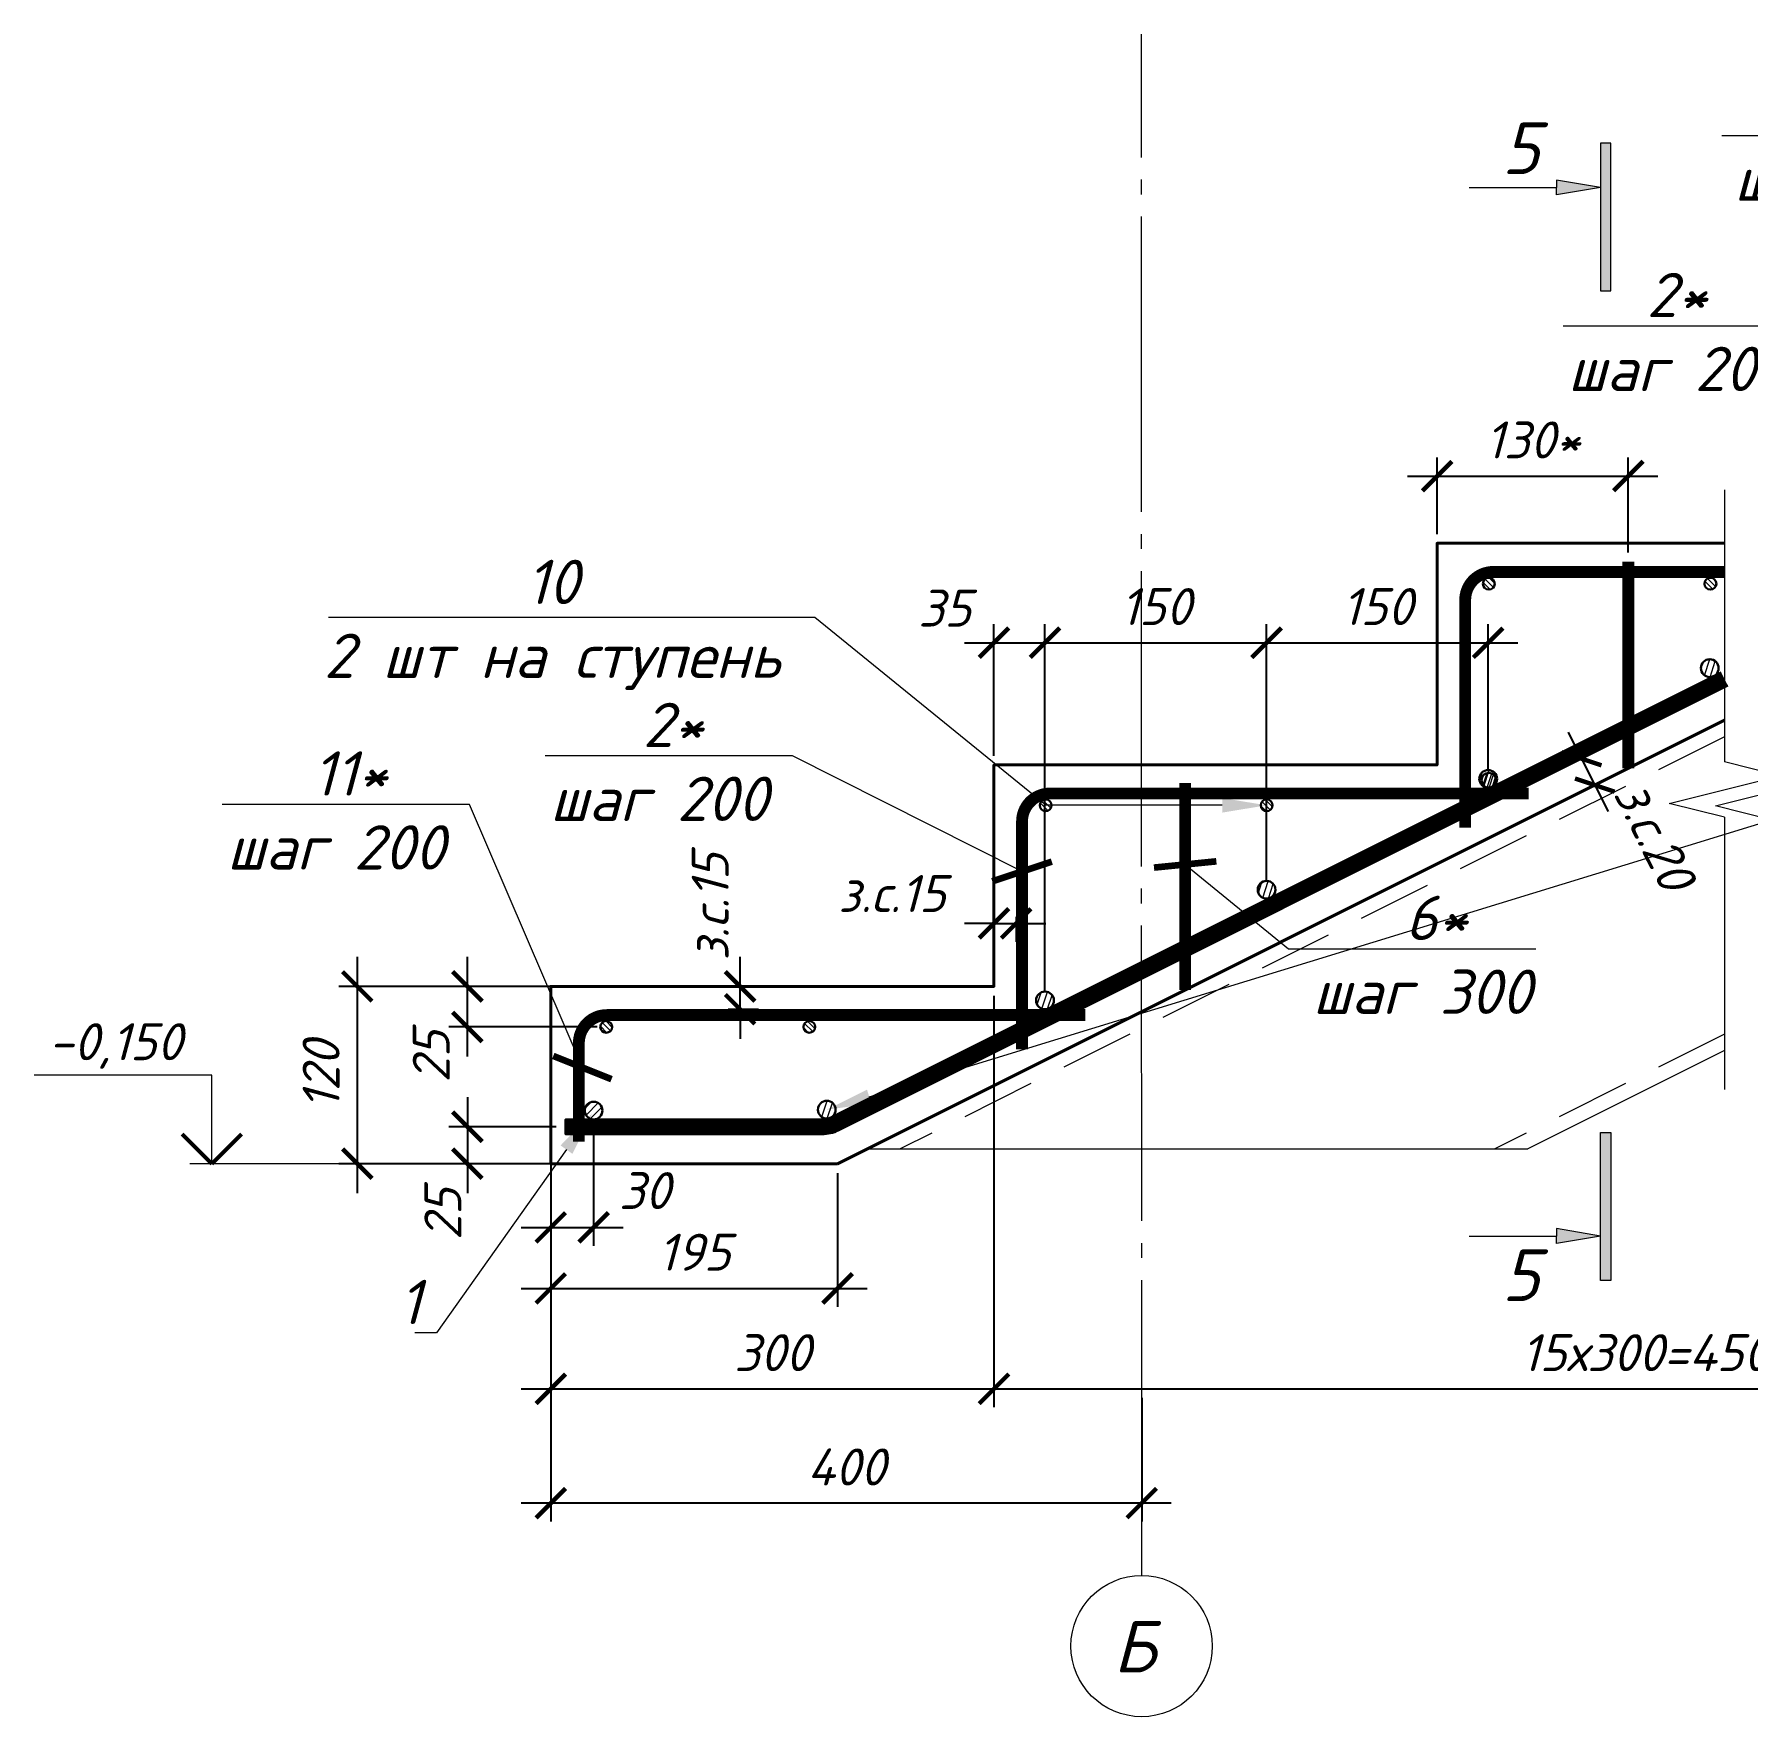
# Model space of a CAD drawing. Header units: millimetres. Extents: x -1807136 to 209800, y 0 to 410608.
# Drawn here: x 22207 to 23367, y 48382 to 49521 of the extents above; entities that cross this region are included whole.
import ezdxf
from ezdxf import colors
from ezdxf.entities.mleader import LeaderData, LeaderLine
from ezdxf.enums import TextEntityAlignment as Align
from ezdxf.math import Vec2, Vec3

# ---------------------------------------------------------------- set-up
doc = ezdxf.new("R2010")
doc.units = ezdxf.units.MM
doc.header["$PDMODE"] = 3
doc.linetypes.add('GOST2.303 5', pattern=[24, 20, -1.5, 1, -1.5])
doc.linetypes.add('HIDDEN', pattern=[0.375, 0.25, -0.125])
doc.layers.get('0').update_dxf_attribs({"lineweight": 5})
doc.layers.get('Defpoints').update_dxf_attribs({"lineweight": 0})
for name, color, linetype, lineweight in [('!!!Металл', 7, 'Continuous', 15), ('#Dimensions', 7, 'Continuous', 9), ('#Арматура', 152, 'Continuous', 30), ('#Бетон разрез', 22, 'Continuous', 40), ('#Выноски', 7, 'Continuous', 15), ('#Оси', 7, 'Continuous', 9), ('#разм', 7, 'Continuous', 9), ('A-okno', 7, 'Continuous', 0), ('k_ Выноски', 40, 'Continuous', 13)]:
    doc.layers.add(name, color=color, linetype=linetype, lineweight=lineweight)
doc.layers.add('#Арматура вид_1', color=7, linetype='Continuous', lineweight=35, true_color=0x454545)
doc.layers.add('#Арматура вид_2', color=7, linetype='Continuous', lineweight=35, true_color=0x616161)
doc.styles.add('STEP PR', font='isocpeui.ttf')
doc.dimstyles.new('SPDS', dxfattribs={"dimscale": 10, "dimtxt": 2.5, "dimasz": 2, "dimexe": 1.25, "dimexo": 0.625, "dimtad": 1, "dimdec": 0, "dimrnd": 0.001, "dimtxsty": 'STEP PR', "dimblk": 'ARCHTICK', "dimcen": 2.5, "dimdle": 2, "dimclrd": 256, "dimclre": 256, "dimclrt": 7, "dimadec": 0, "dimazin": 2, "dimtfac": 0.75, "dimtdec": 0, "dimtmove": 1, "dimatfit": 3, "dimfxl": 1, "dimtolj": 1, "dimarcsym": 1})

# ---------------------------------------------------------------- blocks, each defined once
blk = doc.blocks.new('*U47')
at = {"layer": '#Арматура', "lineweight": 0}
h = blk.add_hatch(dxfattribs=at)
h.set_pattern_fill('ANSI31', scale=0.8)
edge = h.paths.add_edge_path()
edge.add_arc((0, 4), 4, 0, 360)
blk.add_circle((0, 4), 4)
blk = doc.blocks.new('*U50')
at = {"layer": '#Арматура', "lineweight": 0}
h = blk.add_hatch(dxfattribs=at)
h.set_pattern_fill('ANSI31', scale=1.2)
edge = h.paths.add_edge_path()
edge.add_arc((0, 6), 6, 0, 360)
blk.add_circle((0, 6), 6)
blk = doc.blocks.new('*U51')
at = {"layer": '#Арматура', "lineweight": 0}
h = blk.add_hatch(dxfattribs=at)
h.set_pattern_fill('ANSI31', scale=1.2)
edge = h.paths.add_edge_path()
edge.add_arc((0, 6), 6, 0, 360)
blk.add_circle((0, 6), 6)
blk = doc.blocks.new('*U53')
at = {"color": 0, "linetype": 'ByBlock', "lineweight": -2}
for p, q in [((6.141, 0), (6.453, 1.25)), ((6.453, 1.25), (7.078, -1.25)), ((6.141, 0), (0, 0)), ((7.078, -1.25), (7.391, 0)), ((13.531, 0), (7.391, 0))]:
    blk.add_line(p, q, dxfattribs=at)
blk = doc.blocks.new('*U54')
at = {"color": 0, "linetype": 'ByBlock', "lineweight": -2}
for p, q in [((6.149, 0), (6.462, 1.25)), ((6.462, 1.25), (7.087, -1.25)), ((6.149, 0), (0, 0)), ((7.087, -1.25), (7.399, 0)), ((13.548, 0), (7.399, 0))]:
    blk.add_line(p, q, dxfattribs=at)
blk = doc.blocks.new('*U44')
at = {"linetype": 'ByBlock', "ltscale": 100}
h = blk.add_hatch(color=256, dxfattribs=at)
h.dxf.hatch_style = 1
h.paths.add_polyline_path([(-35, 0), (35, 0), (35, 1000), (-35, 1000)])
h = blk.add_hatch(color=256, dxfattribs=at)
h.dxf.hatch_style = 1
h.paths.add_polyline_path([(-335, 750), (-335, 700), (-335, 650), (-35, 700)])
for p, q in [((35, 1000), (-35, 1000)), ((-35, 1000), (-35, 0)), ((35, 0), (35, 1000)), ((-335, 750), (-335, 700)), ((-35, 700), (-335, 750)), ((-35, 700), (-335, 650)), ((-335, 650), (-335, 700)), ((-35, 0), (35, 0))]:
    blk.add_line(p, q, dxfattribs=at)
at = {"linetype": 'ByBlock', "ltscale": 100, "extrusion": (0, 1, 0), "elevation": 700}
blk.add_lwpolyline([(925, 0), (335, 0)], dxfattribs=at)
at = {"ltscale": 100, "style": 'STEP PR'}
blk.add_attdef('Nv', text='', height=350, dxfattribs=at).set_placement((-503, 790), align=Align.RIGHT)
blk = doc.blocks.new('*U45')
at = {"linetype": 'ByBlock', "ltscale": 100}
h = blk.add_hatch(color=256, dxfattribs=at)
h.dxf.hatch_style = 1
h.paths.add_polyline_path([(-35, -1000), (35, -1000), (35, 0), (-35, 0)])
h = blk.add_hatch(color=256, dxfattribs=at)
h.dxf.hatch_style = 1
h.paths.add_polyline_path([(-335, -750), (-335, -700), (-335, -650), (-35, -700)])
for p, q in [((-35, -1000), (-35, 0)), ((-35, 0), (35, 0)), ((35, 0), (35, -1000)), ((-35, -700), (-335, -650)), ((-335, -650), (-335, -700)), ((-335, -750), (-335, -700)), ((-35, -700), (-335, -750)), ((35, -1000), (-35, -1000))]:
    blk.add_line(p, q, dxfattribs=at)
at = {"linetype": 'ByBlock', "ltscale": 100, "extrusion": (0, -1, 0), "elevation": 700}
blk.add_lwpolyline([(-925, 0), (-335, 0)], dxfattribs=at)
at = {"ltscale": 100, "style": 'STEP PR'}
blk.add_attdef('Nv', text='', height=350, dxfattribs=at).set_placement((-503, -1140), align=Align.RIGHT)
blk = doc.blocks.new('*U43')
at = {"layer": '#разм', "ltscale": 100, "elevation": 0}
for points in [[(4577173, -920400), (4575971, -920400)], [(4577173, -921000), (4577173, -920400)], [(4578032, -921000), (4577023, -921000)]]:
    blk.add_lwpolyline(points, dxfattribs=at)
at = {"layer": 'A-okno', "color": 0, "lineweight": 50, "ltscale": 100, "elevation": 0}
for points in [[(4577173, -921000), (4576973, -920800)], [(4577173, -921000), (4577373, -920800)]]:
    blk.add_lwpolyline(points, dxfattribs=at)
at = {"layer": '#разм', "style": 'STEP PR'}
for tag, p in [('ОТМЕТКА', (4576248, -920299)), ('ПРИМЕЧАНИЕ', (4577032, -920711))]:
    blk.add_attdef(tag, p, '', height=250, dxfattribs=at)
blk = doc.blocks.new('_ArchTick')
at = {"color": 0, "linetype": 'ByBlock', "const_width": 0.15}
blk.add_lwpolyline([(-0.5, -0.5), (0.5, 0.5)], dxfattribs=at)
blk = doc.blocks.new('*D71')
at = {"layer": '#Dimensions', "lineweight": -2, "transparency": 16777216}
for p, q in [((22557.1, 48749.7), (22557.1, 48659.1)), ((22751.2, 48749.7), (22751.2, 48659.1)), ((22537.1, 48671.6), (22771.2, 48671.6))]:
    blk.add_line(p, q, dxfattribs=at)
at = {"layer": 'Defpoints', "color": 0, "transparency": 16777216}
for p in [(22557.1, 48756), (22751.2, 48756), (22751.2, 48671.6)]:
    blk.add_point(p, dxfattribs=at)
at = {"layer": '#Dimensions', "lineweight": -2, "transparency": 16777216, "xscale": 20, "yscale": 20, "zscale": 20, "rotation": 180}
blk.add_blockref('_ArchTick', (22557.1, 48671.6), dxfattribs=at)
at = {"layer": '#Dimensions', "lineweight": -2, "transparency": 16777216, "xscale": 20, "yscale": 20, "zscale": 20}
blk.add_blockref('_ArchTick', (22751.2, 48671.6), dxfattribs=at)
at = {"layer": '#Dimensions', "transparency": 16777216, "insert": (22654.2, 48696.1), "char_height": 25, "attachment_point": 5, "style": 'STEP PR'}
blk.add_mtext('\\A1;195', dxfattribs=at)
blk = doc.blocks.new('*D72')
at = {"layer": '#Dimensions', "lineweight": -2, "transparency": 16777216}
for p, q in [((22557.1, 48869.7), (22557.1, 48591.1)), ((22857.1, 48869.7), (22857.1, 48591.1)), ((22537.1, 48603.6), (22877.1, 48603.6))]:
    blk.add_line(p, q, dxfattribs=at)
at = {"layer": 'Defpoints', "color": 0, "transparency": 16777216}
for p in [(22557.1, 48876), (22857.1, 48876), (22857.1, 48603.6)]:
    blk.add_point(p, dxfattribs=at)
at = {"layer": '#Dimensions', "lineweight": -2, "transparency": 16777216, "xscale": 20, "yscale": 20, "zscale": 20, "rotation": 180}
blk.add_blockref('_ArchTick', (22557.1, 48603.6), dxfattribs=at)
at = {"layer": '#Dimensions', "lineweight": -2, "transparency": 16777216, "xscale": 20, "yscale": 20, "zscale": 20}
blk.add_blockref('_ArchTick', (22857.1, 48603.6), dxfattribs=at)
at = {"layer": '#Dimensions', "transparency": 16777216, "insert": (22707.1, 48628.1), "char_height": 25, "attachment_point": 5, "style": 'STEP PR'}
blk.add_mtext('\\A1;300', dxfattribs=at)
blk = doc.blocks.new('*D73')
at = {"layer": '#Dimensions', "lineweight": -2, "transparency": 16777216}
for p, q in [((22426.1, 48896), (22426.1, 48736)), ((22550.8, 48876), (22413.6, 48876)), ((22550.8, 48756), (22413.6, 48756))]:
    blk.add_line(p, q, dxfattribs=at)
at = {"layer": 'Defpoints', "color": 0, "transparency": 16777216}
for p in [(22557.1, 48876), (22426.1, 48756), (22557.1, 48756)]:
    blk.add_point(p, dxfattribs=at)
at = {"layer": '#Dimensions', "lineweight": -2, "transparency": 16777216, "xscale": 20, "yscale": 20, "zscale": 20}
for p, rotation in [((22426.1, 48876), 90), ((22426.1, 48756), 270)]:
    blk.add_blockref('_ArchTick', p, dxfattribs=dict(at, rotation=rotation))
at = {"layer": '#Dimensions', "transparency": 16777216, "insert": (22401.6, 48816), "char_height": 25, "attachment_point": 5, "rotation": 90, "style": 'STEP PR'}
blk.add_mtext('\\A1;120', dxfattribs=at)
blk = doc.blocks.new('*D74')
at = {"layer": '#Dimensions', "lineweight": -2, "transparency": 16777216}
for p, q in [((22857.1, 48869.7), (22857.1, 48591.1)), ((23755.5, 48609.9), (23755.5, 48616.1)), ((22837.1, 48603.6), (23775.5, 48603.6))]:
    blk.add_line(p, q, dxfattribs=at)
at = {"layer": 'Defpoints', "color": 0, "transparency": 16777216}
for p in [(22857.1, 48876), (23755.5, 48603.6), (23755.5, 48603.6)]:
    blk.add_point(p, dxfattribs=at)
at = {"layer": '#Dimensions', "lineweight": -2, "transparency": 16777216, "xscale": 20, "yscale": 20, "zscale": 20, "rotation": 180}
blk.add_blockref('_ArchTick', (22857.1, 48603.6), dxfattribs=at)
at = {"layer": '#Dimensions', "lineweight": -2, "transparency": 16777216, "xscale": 20, "yscale": 20, "zscale": 20}
blk.add_blockref('_ArchTick', (23755.5, 48603.6), dxfattribs=at)
at = {"layer": '#Dimensions', "transparency": 16777216, "insert": (23306.3, 48628.1), "char_height": 25, "attachment_point": 5, "style": 'STEP PR'}
blk.add_mtext('\\A1;15х300=4500', dxfattribs=at)
blk = doc.blocks.new('*D58')
at = {"layer": '#Dimensions', "lineweight": -2, "transparency": 16777216}
for p, q in [((22557.1, 48749.7), (22557.1, 48513.7)), ((22957.1, 48597.4), (22957.1, 48513.7)), ((22977.1, 48526.2), (22537.1, 48526.2))]:
    blk.add_line(p, q, dxfattribs=at)
at = {"layer": 'Defpoints', "color": 0, "transparency": 16777216}
for p in [(22557.1, 48756), (22957.1, 48603.6), (22557.1, 48526.2)]:
    blk.add_point(p, dxfattribs=at)
at = {"layer": '#Dimensions', "lineweight": -2, "transparency": 16777216, "xscale": 20, "yscale": 20, "zscale": 20, "rotation": 180}
blk.add_blockref('_ArchTick', (22557.1, 48526.2), dxfattribs=at)
at = {"layer": '#Dimensions', "lineweight": -2, "transparency": 16777216, "xscale": 20, "yscale": 20, "zscale": 20}
blk.add_blockref('_ArchTick', (22957.1, 48526.2), dxfattribs=at)
at = {"layer": '#Dimensions', "transparency": 16777216, "insert": (22757.1, 48550.7), "char_height": 25, "attachment_point": 5, "style": 'STEP PR'}
blk.add_mtext('\\A1;400', dxfattribs=at)
blk = doc.blocks.new('*D77')
at = {"layer": '#Dimensions', "lineweight": -2, "transparency": 16777216}
for p, q in [((22500.6, 48801), (22500.6, 48736)), ((22560.8, 48781), (22488.1, 48781)), ((22560.8, 48756), (22488.1, 48756))]:
    blk.add_line(p, q, dxfattribs=at)
at = {"layer": 'Defpoints', "color": 0, "transparency": 16777216}
for p in [(22567.1, 48781), (22500.6, 48756), (22567.1, 48756)]:
    blk.add_point(p, dxfattribs=at)
at = {"layer": '#Dimensions', "lineweight": -2, "transparency": 16777216, "xscale": 20, "yscale": 20, "zscale": 20}
for p, rotation in [((22500.6, 48781), 90), ((22500.6, 48756), 270)]:
    blk.add_blockref('_ArchTick', p, dxfattribs=dict(at, rotation=rotation))
at = {"layer": '#Dimensions', "transparency": 16777216, "insert": (22484, 48721.9), "char_height": 25, "attachment_point": 5, "rotation": 90, "style": 'STEP PR'}
blk.add_mtext('\\A1;25', dxfattribs=at)
blk = doc.blocks.new('*D78')
at = {"layer": '#Dimensions', "lineweight": -2, "transparency": 16777216}
for p, q in [((22500.6, 48828.6), (22500.6, 48896)), ((22588.4, 48876), (22488.1, 48876)), ((22588.4, 48848.6), (22488.1, 48848.6))]:
    blk.add_line(p, q, dxfattribs=at)
at = {"layer": 'Defpoints', "color": 0, "transparency": 16777216}
for p in [(22500.6, 48876), (22594.6, 48876), (22594.6, 48848.6)]:
    blk.add_point(p, dxfattribs=at)
at = {"layer": '#Dimensions', "lineweight": -2, "transparency": 16777216, "xscale": 20, "yscale": 20, "zscale": 20}
for p, rotation in [((22500.6, 48876), 90), ((22500.6, 48848.6), 270)]:
    blk.add_blockref('_ArchTick', p, dxfattribs=dict(at, rotation=rotation))
at = {"layer": '#Dimensions', "transparency": 16777216, "insert": (22476.1, 48828.6), "char_height": 25, "attachment_point": 5, "rotation": 90, "style": 'STEP PR'}
blk.add_mtext('\\A1;25', dxfattribs=at)
blk = doc.blocks.new('*D62')
at = {"layer": '#Dimensions', "lineweight": -2, "transparency": 16777216}
for p, q in [((22685.2, 48876), (22685.2, 48896)), ((22677.1, 48876), (22697.7, 48876)), ((22685.2, 48860.6), (22685.2, 48876)), ((22677.1, 48860.6), (22697.7, 48860.6)), ((22685.2, 48860.6), (22685.2, 48840.6))]:
    blk.add_line(p, q, dxfattribs=at)
at = {"layer": 'Defpoints', "color": 0, "transparency": 16777216}
for p in [(22670.9, 48876), (22685.2, 48876), (22670.9, 48860.6)]:
    blk.add_point(p, dxfattribs=at)
at = {"layer": '#Dimensions', "lineweight": -2, "transparency": 16777216, "xscale": 20, "yscale": 20, "zscale": 20}
for p, rotation in [((22685.2, 48876), 270), ((22685.2, 48860.6), 90)]:
    blk.add_blockref('_ArchTick', p, dxfattribs=dict(at, rotation=rotation))
at = {"layer": '#Dimensions', "transparency": 16777216, "insert": (22665, 48929.9), "char_height": 25, "attachment_point": 5, "rotation": 90, "style": 'STEP PR'}
blk.add_mtext('\\A1;з.с.15', dxfattribs=at)
blk = doc.blocks.new('*D79')
at = {"layer": '#Dimensions', "lineweight": -2, "transparency": 16777216}
for p, q in [((23157.1, 49182.2), (23157.1, 49234)), ((23286.5, 49169.9), (23286.5, 49234)), ((23137.1, 49221.5), (23306.5, 49221.5))]:
    blk.add_line(p, q, dxfattribs=at)
at = {"layer": 'Defpoints', "color": 0, "transparency": 16777216}
for p in [(23286.5, 49221.5), (23157.1, 49176), (23286.5, 49163.6)]:
    blk.add_point(p, dxfattribs=at)
at = {"layer": '#Dimensions', "lineweight": -2, "transparency": 16777216, "xscale": 20, "yscale": 20, "zscale": 20, "rotation": 180}
blk.add_blockref('_ArchTick', (23157.1, 49221.5), dxfattribs=at)
at = {"layer": '#Dimensions', "lineweight": -2, "transparency": 16777216, "xscale": 20, "yscale": 20, "zscale": 20}
blk.add_blockref('_ArchTick', (23286.5, 49221.5), dxfattribs=at)
at = {"layer": '#Dimensions', "transparency": 16777216, "insert": (23221.8, 49246), "char_height": 25, "attachment_point": 5, "style": 'STEP PR'}
blk.add_mtext('\\A1;130*', dxfattribs=at)
blk = doc.blocks.new('*D65')
at = {"layer": '#Dimensions', "lineweight": -2, "transparency": 16777216}
for p, q in [((22586.1, 48785.7), (22586.1, 48700.4)), ((22557.1, 48749.7), (22557.1, 48700.4)), ((22537.1, 48712.9), (22606.1, 48712.9))]:
    blk.add_line(p, q, dxfattribs=at)
at = {"layer": 'Defpoints', "color": 0, "transparency": 16777216}
for p in [(22586.1, 48792), (22557.1, 48756), (22586.1, 48712.9)]:
    blk.add_point(p, dxfattribs=at)
at = {"layer": '#Dimensions', "lineweight": -2, "transparency": 16777216, "xscale": 20, "yscale": 20, "zscale": 20, "rotation": 180}
blk.add_blockref('_ArchTick', (22557.1, 48712.9), dxfattribs=at)
at = {"layer": '#Dimensions', "lineweight": -2, "transparency": 16777216, "xscale": 20, "yscale": 20, "zscale": 20}
blk.add_blockref('_ArchTick', (22586.1, 48712.9), dxfattribs=at)
at = {"layer": '#Dimensions', "transparency": 16777216, "insert": (22620.5, 48737.8), "char_height": 25, "attachment_point": 5, "style": 'STEP PR'}
blk.add_mtext('\\A1;30', dxfattribs=at)
blk = doc.blocks.new('*D66')
at = {"layer": '#Dimensions', "lineweight": -2, "transparency": 16777216}
for p, q in [((23254.9, 49030.2), (23245.9, 49048.1)), ((23259.3, 49032.4), (23243.7, 49024.6)), ((23254.9, 49030.2), (23263.8, 49012.3)), ((23268.2, 49014.5), (23252.6, 49006.7)), ((23263.8, 49012.3), (23272.8, 48994.4))]:
    blk.add_line(p, q, dxfattribs=at)
at = {"layer": 'Defpoints', "color": 0, "transparency": 16777216}
for p in [(23264.9, 49035.2), (23273.8, 49017.3), (23263.8, 49012.3)]:
    blk.add_point(p, dxfattribs=at)
at = {"layer": '#Dimensions', "lineweight": -2, "transparency": 16777216, "xscale": 20, "yscale": 20, "zscale": 20}
for p, rotation in [((23254.9, 49030.2), 296.565051177078), ((23263.8, 49012.3), 116.565051177078)]:
    blk.add_blockref('_ArchTick', p, dxfattribs=dict(at, rotation=rotation))
at = {"layer": '#Dimensions', "transparency": 16777216, "insert": (23304.3, 48978), "char_height": 25, "attachment_point": 5, "rotation": 296.5651, "style": 'STEP PR'}
blk.add_mtext('\\A1;з.с.20', dxfattribs=at)
blk = doc.blocks.new('*U56')
at = {"layer": '#Арматура', "lineweight": 0}
h = blk.add_hatch(dxfattribs=at)
h.set_pattern_fill('ANSI31')
edge = h.paths.add_edge_path()
edge.add_arc((0, 5), 5, 0, 360)
blk.add_circle((0, 5), 5)
blk = doc.blocks.new('*D81')
at = {"layer": '#Dimensions', "lineweight": -2, "transparency": 16777216}
for p, q in [((22857.1, 49032.2), (22857.1, 49121.2)), ((22891.6, 48872.8), (22891.6, 49121.2)), ((22837.1, 49108.7), (22911.6, 49108.7))]:
    blk.add_line(p, q, dxfattribs=at)
at = {"layer": 'Defpoints', "color": 0, "transparency": 16777216}
for p in [(22891.6, 49108.7), (22857.1, 49026), (22891.6, 48866.5)]:
    blk.add_point(p, dxfattribs=at)
at = {"layer": '#Dimensions', "lineweight": -2, "transparency": 16777216, "xscale": 20, "yscale": 20, "zscale": 20, "rotation": 180}
blk.add_blockref('_ArchTick', (22857.1, 49108.7), dxfattribs=at)
at = {"layer": '#Dimensions', "lineweight": -2, "transparency": 16777216, "xscale": 20, "yscale": 20, "zscale": 20}
blk.add_blockref('_ArchTick', (22891.6, 49108.7), dxfattribs=at)
at = {"layer": '#Dimensions', "transparency": 16777216, "insert": (22823.7, 49132.1), "char_height": 25, "attachment_point": 5, "style": 'STEP PR'}
blk.add_mtext('\\A1;35', dxfattribs=at)
blk = doc.blocks.new('*D67')
at = {"layer": '#Dimensions', "lineweight": -2, "transparency": 16777216}
for p, q in [((22891.6, 48872.8), (22891.6, 49121.2)), ((23041.6, 48947.7), (23041.6, 49121.2)), ((22871.6, 49108.7), (23061.6, 49108.7))]:
    blk.add_line(p, q, dxfattribs=at)
at = {"layer": 'Defpoints', "color": 0, "transparency": 16777216}
for p in [(23041.6, 49108.7), (23041.6, 48941.5), (22891.6, 48866.5)]:
    blk.add_point(p, dxfattribs=at)
at = {"layer": '#Dimensions', "lineweight": -2, "transparency": 16777216, "xscale": 20, "yscale": 20, "zscale": 20, "rotation": 180}
blk.add_blockref('_ArchTick', (22891.6, 49108.7), dxfattribs=at)
at = {"layer": '#Dimensions', "lineweight": -2, "transparency": 16777216, "xscale": 20, "yscale": 20, "zscale": 20}
blk.add_blockref('_ArchTick', (23041.6, 49108.7), dxfattribs=at)
at = {"layer": '#Dimensions', "transparency": 16777216, "insert": (22966.6, 49133.2), "char_height": 25, "attachment_point": 5, "style": 'STEP PR'}
blk.add_mtext('\\A1;150', dxfattribs=at)
blk = doc.blocks.new('*D82')
at = {"layer": '#Dimensions', "lineweight": -2, "transparency": 16777216}
for p, q in [((23041.6, 48947.7), (23041.6, 49121.2)), ((23191.6, 49022.8), (23191.6, 49121.2)), ((23021.6, 49108.7), (23211.6, 49108.7))]:
    blk.add_line(p, q, dxfattribs=at)
at = {"layer": 'Defpoints', "color": 0, "transparency": 16777216}
for p in [(23191.6, 49108.7), (23191.6, 49016.5), (23041.6, 48941.5)]:
    blk.add_point(p, dxfattribs=at)
at = {"layer": '#Dimensions', "lineweight": -2, "transparency": 16777216, "xscale": 20, "yscale": 20, "zscale": 20, "rotation": 180}
blk.add_blockref('_ArchTick', (23041.6, 49108.7), dxfattribs=at)
at = {"layer": '#Dimensions', "lineweight": -2, "transparency": 16777216, "xscale": 20, "yscale": 20, "zscale": 20}
blk.add_blockref('_ArchTick', (23191.6, 49108.7), dxfattribs=at)
at = {"layer": '#Dimensions', "transparency": 16777216, "insert": (23116.6, 49133.2), "char_height": 25, "attachment_point": 5, "style": 'STEP PR'}
blk.add_mtext('\\A1;150', dxfattribs=at)
blk = doc.blocks.new('*D68')
at = {"layer": '#Dimensions', "lineweight": -2, "transparency": 16777216}
for p, q in [((22857.1, 48918.7), (22837.1, 48918.7)), ((22857.1, 48923.1), (22857.1, 48906.2)), ((22857.1, 48918.7), (22872.1, 48918.7)), ((22872.1, 48923.1), (22872.1, 48906.2)), ((22872.1, 48918.7), (22892.1, 48918.7))]:
    blk.add_line(p, q, dxfattribs=at)
at = {"layer": 'Defpoints', "color": 0, "transparency": 16777216}
for p in [(22857.1, 48929.4), (22872.1, 48929.4), (22872.1, 48918.7)]:
    blk.add_point(p, dxfattribs=at)
at = {"layer": '#Dimensions', "lineweight": -2, "transparency": 16777216, "xscale": 20, "yscale": 20, "zscale": 20}
blk.add_blockref('_ArchTick', (22857.1, 48918.7), dxfattribs=at)
at = {"layer": '#Dimensions', "lineweight": -2, "transparency": 16777216, "xscale": 20, "yscale": 20, "zscale": 20, "rotation": 180}
blk.add_blockref('_ArchTick', (22872.1, 48918.7), dxfattribs=at)
at = {"layer": '#Dimensions', "transparency": 16777216, "insert": (22788.1, 48938.9), "char_height": 25, "attachment_point": 5, "style": 'STEP PR'}
blk.add_mtext('\\A1;з.с.15', dxfattribs=at)

msp = doc.modelspace()

# ---------------------------------------------------------------- linework, layer by layer
at = {"layer": '!!!Металл', "linetype": 'HIDDEN', "ltscale": 200}
for points in [[(23351.59305, 49044.98839), (22793.60497, 48765.99435)], [(23351.59305, 48843.74227), (23196.09721, 48765.99435)]]:
    msp.add_lwpolyline(points, dxfattribs=at)
at = {"layer": '!!!Металл'}
for points in [[(23351.59305, 48832.56193), (23218.45789, 48765.99435)], [(22771.24429, 48765.99435), (23218.45789, 48765.99435)]]:
    msp.add_lwpolyline(points, dxfattribs=at)
at = {"layer": '#Арматура', "const_width": 8}
for points in [[(23286.52736, 49163.63589), (23286.52736, 49023.63589)], [(22986.52736, 49013.63589), (22986.52736, 48873.63589)]]:
    msp.add_lwpolyline(points, dxfattribs=at)
at = {"layer": '#Арматура'}
msp.add_lwpolyline([(23353.82912, 49079.64744), (22751.59043, 48778.5281, -0.1164338215), (22740.8573, 48775.99435), (22567.08021, 48775.99435), (22567.08021, 48785.99435), (22740.8573, 48785.99435, 0.1164338215), (22747.11829, 48787.47237), (23349.35698, 49088.59171)], format="xyb", dxfattribs=at)
at = {"layer": '#Арматура вид_1', "const_width": 8}
for points in [[(23176.08021, 48983.41231), (23176.08021, 49137.63589, -0.4142135624), (23195.08021, 49156.63589), (23351.59305, 49156.63589)], [(22876.08021, 48833.41231), (22876.08021, 48987.63589, -0.4142135624), (22895.08021, 49006.63589), (23218.98634, 49006.63589)], [(22576.08021, 48770.99435), (22576.08021, 48837.63589, -0.4142135624), (22595.08021, 48856.63589), (22918.98634, 48856.63589)]]:
    msp.add_lwpolyline(points, format="xyb", dxfattribs=at)
at = {"layer": '#Арматура вид_2', "const_width": 10}
msp.add_lwpolyline([(22567.08021, 48780.99435), (22740.8573, 48780.99435, 0.1164338215), (22749.35436, 48783.00023), (23351.59305, 49084.11958)], format="xyb", dxfattribs=at)
at = {"layer": '#Бетон разрез'}
for points in [[(23351.59305, 49175.99435), (23157.08021, 49175.99435), (23157.08021, 49025.99435), (22857.08021, 49025.99435), (22857.08021, 48875.99435), (22557.08021, 48875.99435), (22557.08021, 48755.99435)], [(22751.24429, 48755.99435), (23351.59305, 49056.16873)], [(22557.08021, 48755.99435), (22751.24429, 48755.99435)]]:
    msp.add_lwpolyline(points, dxfattribs=at)
at = {"layer": '#Оси', "linetype": 'GOST2.303 5', "ltscale": 10}
msp.add_lwpolyline([(22957.08427, 48477.22244), (22957.0173, 49520.63419)], dxfattribs=at)
at = {"layer": 'k_ Выноски', "color": 7, "lineweight": 0, "ltscale": 10}
msp.add_circle((22957.0173, 48429.40999), 47.8125, dxfattribs=at)

# ---------------------------------------------------------------- block references
at = {"layer": '#Dimensions', "ltscale": 20}
ref = msp.add_blockref('*U43', (-435389.66535, 140856.00746, 0), dxfattribs=dict(at, xscale=0.1, yscale=0.1, zscale=0.1))
ref.add_attrib('ОТМЕТКА', '-0,150', (22216.96477, 48826.08468, 0), dxfattribs={"layer": '#разм', "height": 25, "style": 'STEP PR'})
at = {"layer": '#Арматура', "xscale": -1}
for p in [(23192.08021, 49144.63589), (23342.08021, 49144.63589), (22892.08021, 48994.63589), (23041.633, 48994.63589), (22594.61601, 48844.63589), (22732.08021, 48844.63589)]:
    msp.add_blockref('*U47', p, dxfattribs=at)
at = {"layer": '#Арматура'}
for name, p, rotation in [('*U50', (23344.31628, 49086.11756), 26.5650511770779), ('*U50', (23194.31628, 49011.16375), 26.5650511770779), ('*U56', (23194.31628, 49011.16375), 26.5650511770779), ('*U50', (23044.31628, 48936.11756), 26.5650511770779), ('*U50', (22894.31628, 48861.16375), 26.5650511770779), ('*U51', (22586.08021, 48797.99435), 180), ('*U50', (22746.60624, 48787.21635), 26.5650511770779)]:
    msp.add_blockref(name, p, dxfattribs=dict(at, rotation=rotation))
ref = msp.add_blockref('*U44', (23271.26785, 49346.94892), dxfattribs=dict(xscale=0.1, yscale=0.1, zscale=0.1))
ref.add_attrib('Nv', '5', dxfattribs={"ltscale": 100, "height": 35, "style": 'STEP PR'}).set_placement((23226.37469, 49425.95026), align=Align.RIGHT)
at = {"xscale": -30, "yscale": -30, "zscale": -30, "rotation": 270}
for name, p in [('*U53', (23351.59305, 48806.31193)), ('*U54', (23383.06319, 48804.41428))]:
    msp.add_blockref(name, p, dxfattribs=at)
ref = msp.add_blockref('*U45', (23271.26785, 48777.02169), dxfattribs=dict(xscale=0.1, yscale=0.1, zscale=0.1))
ref.add_attrib('Nv', '5', dxfattribs={"ltscale": 100, "height": 35, "style": 'STEP PR'}).set_placement((23226.37469, 48663.02035), align=Align.RIGHT)

# ---------------------------------------------------------------- texts
at = {"layer": 'k_ Выноски', "color": 7, "lineweight": 0, "ltscale": 10, "insert": (22937.87959, 48446.56195), "char_height": 35, "width": 64.2235524, "attachment_point": 1, "style": 'STEP PR'}
msp.add_mtext('Б', dxfattribs=at)

# ---------------------------------------------------------------- dimensions: what is measured, and where the dimension line sits
at = {"layer": '#Dimensions'}
for base, p1, p2, text, picture, middle in [((23286.52736, 49221.46262), (23157.08021, 49175.99435), (23286.52736, 49163.63589), '<>*', '*D79', (23221.80379, 49245.96262)), ((23755.51136, 48603.60597), (22857.08021, 48875.99435), (23755.51136, 48603.60597), '15х300=4500', '*D74', (23306.29579, 48628.10597))]:
    dim = msp.add_linear_dim(base=base, p1=p1, p2=p2, text=text, dimstyle='SPDS', override={"dimscale": 10, "dimgap": 1.2, "dimrnd": 5, "dimtxsty": 'STEP PR', "dimblk1": 'ArchTick', "dimblk2": 'ArchTick', "dimsah": 1, "dimclrt": 256}, dxfattribs=at)
    dim.commit()
    dim.dimension.update_dxf_attribs({"geometry": picture, "text_midpoint": middle})
for base, p1, p2, picture, middle in [((22891.633, 49108.72389), (22857.08021, 49025.99435), (22891.633, 48866.53031), '*D81', (22823.7016, 49107.63245)), ((22586.08021, 48712.91727), (22557.08021, 48755.99435), (22586.08021, 48791.99435), '*D65', (22620.54091, 48713.29485))]:
    dim = msp.add_linear_dim(base=base, p1=p1, p2=p2, dimstyle='SPDS', override={"dimscale": 10, "dimgap": 1.2, "dimrnd": 5, "dimtxsty": 'STEP PR', "dimblk1": 'ArchTick', "dimblk2": 'ArchTick', "dimsah": 1, "dimclrt": 256}, dxfattribs=at)
    dim.commit()
    dim.dimension.update_dxf_attribs({"geometry": picture, "text_midpoint": middle, "dimtype": 160})
for base, p1, p2, picture, middle in [((23041.633, 49108.72389), (22891.633, 48866.53031), (23041.633, 48941.48412), '*D67', (22966.633, 49133.22389)), ((23191.633, 49108.72389), (23041.633, 48941.48412), (23191.633, 49016.53031), '*D82', (23116.633, 49133.22389)), ((22857.08021, 48603.60597), (22557.08021, 48875.99435), (22857.08021, 48875.99435), '*D72', (22707.08021, 48628.10597)), ((22751.24429, 48671.63525), (22557.08021, 48755.99435), (22751.24429, 48755.99435), '*D71', (22654.16225, 48696.13525)), ((22557.08021, 48526.16864), (22957.07718, 48603.60597), (22557.08021, 48755.99435), '*D58', (22757.07869, 48550.66864))]:
    dim = msp.add_linear_dim(base=base, p1=p1, p2=p2, dimstyle='SPDS', override={"dimscale": 10, "dimgap": 1.2, "dimrnd": 5, "dimtxsty": 'STEP PR', "dimblk1": 'ArchTick', "dimblk2": 'ArchTick', "dimsah": 1, "dimclrt": 256}, dxfattribs=at)
    dim.commit()
    dim.dimension.update_dxf_attribs({"geometry": picture, "text_midpoint": middle})
for base, p1, p2, angle, picture, middle, dimtype in [((23263.80866, 49012.27653), (23264.8738, 49035.16979), (23273.81808, 49017.28124), 296.56505118, '*D66', (23282.39939, 48967.01785), 161), ((22685.15148, 48875.99435), (22670.85345, 48860.63589), (22670.85345, 48875.99435), 90, '*D62', (22689.53729, 48929.85741), 160)]:
    dim = msp.add_linear_dim(base=base, p1=p1, p2=p2, angle=angle, text='з.с.<>', dimstyle='SPDS', override={"dimscale": 10, "dimgap": 1.2, "dimrnd": 5, "dimtxsty": 'STEP PR', "dimblk1": 'ArchTick', "dimblk2": 'ArchTick', "dimsah": 1, "dimclrt": 256}, dxfattribs=at)
    dim.commit()
    dim.dimension.update_dxf_attribs({"geometry": picture, "text_midpoint": middle, "dimtype": dimtype})
dim = msp.add_linear_dim(base=(22872.08021, 48918.66925), p1=(22857.08021, 48929.35165), p2=(22872.08021, 48929.35165), text='з.с.<>', dimstyle='SPDS', override={"dimscale": 10, "dimgap": 1.2, "dimrnd": 5, "dimtxsty": 'STEP PR', "dimblk1": 'ArchTick', "dimblk2": 'ArchTick', "dimsah": 1, "dimclrt": 256}, dxfattribs=at)
dim.commit()
dim.dimension.update_dxf_attribs({"geometry": '*D68', "text_midpoint": (22788.05661, 48914.39178), "dimtype": 160})
dim = msp.add_linear_dim(base=(22426.07542, 48755.99435), p1=(22557.08021, 48875.99435), p2=(22557.08021, 48755.99435), angle=90, dimstyle='SPDS', override={"dimscale": 10, "dimgap": 1.2, "dimrnd": 5, "dimtxsty": 'STEP PR', "dimblk1": 'ArchTick', "dimblk2": 'ArchTick', "dimsah": 1, "dimclrt": 256}, dxfattribs=at)
dim.commit()
dim.dimension.update_dxf_attribs({"geometry": '*D73', "text_midpoint": (22401.57542, 48815.99435)})
for base, p1, p2, picture, middle in [((22500.6448, 48875.99435), (22594.61601, 48848.63589), (22594.61601, 48875.99435), '*D78', (22500.6448, 48828.63589)), ((22500.6448, 48755.99435), (22567.08021, 48780.99435), (22567.08021, 48755.99435), '*D77', (22508.53925, 48721.93724))]:
    dim = msp.add_linear_dim(base=base, p1=p1, p2=p2, angle=90, dimstyle='SPDS', override={"dimscale": 10, "dimgap": 1.2, "dimrnd": 5, "dimtxsty": 'STEP PR', "dimblk1": 'ArchTick', "dimblk2": 'ArchTick', "dimsah": 1, "dimclrt": 256}, dxfattribs=at)
    dim.commit()
    dim.dimension.update_dxf_attribs({"geometry": picture, "text_midpoint": middle, "dimtype": 160})

# ---------------------------------------------------------------- leaders
at = {"layer": '#Выноски'}
ml = msp.add_multileader_mtext('Standard', dxfattribs=at)
ml.set_content('\\A1;10\\Pшаг 150', color=256, style='STEP PR')
ml.set_leader_properties(color=256, linetype='ByLayer', lineweight=-1)
ml.build(insert=Vec2(0, 0))
ml.multileader.update_dxf_attribs({"text_left_attachment_type": 6, "text_right_attachment_type": 6, "dogleg_length": 0, "arrow_head_size": 30, "scale": 0.1})
ctx = ml.context
ctx.base_point, ctx.scale, ctx.char_height, ctx.arrow_head_size, ctx.landing_gap_size, ctx.plane_origin = Vec3(23342.50305, 49451.89785), 0.1, 30, 30, 12.5, Vec3(24897.91022, 47878.43303)
ctx.left_attachment, ctx.right_attachment, ctx.text_align_type = 6, 6, 1
notes = []
notes.append((ctx, [(1, (1, 1, 0), (23517.2076, 49451.89785), (-1, 0), 0, [(1, [(23642.08021, 49298.63589), (23494.61601, 49298.63589)], 0, [])])]))
ctx.mtext.insert, ctx.mtext.rotation, ctx.mtext.alignment, ctx.mtext.flow_direction = Vec3(23429.85532, 49487.89785), 6.2831853072, 2, 5
ml = msp.add_multileader_mtext('Standard', dxfattribs=at)
ml.set_content('\\A1;2*\\Pшаг 200', color=256, style='STEP PR')
ml.set_leader_properties(color=256, linetype='ByLayer', lineweight=-1)
ml.set_arrow_properties(name='ARCHTICK')
ml.build(insert=Vec2(0, 0))
ml.multileader.update_dxf_attribs({"text_left_attachment_type": 6, "text_right_attachment_type": 6, "dogleg_length": 0, "arrow_head_size": 30, "scale": 0.1})
ctx = ml.context
ctx.base_point, ctx.scale, ctx.char_height, ctx.arrow_head_size, ctx.landing_gap_size, ctx.plane_origin = Vec3(23228.83699, 49323.11138), 0.1, 30, 30, 12.5, Vec3(23967.08354, 48485.62405)
ctx.left_attachment, ctx.right_attachment, ctx.text_align_type = 6, 6, 1
notes.append((ctx, [(1, (1, 1, 0), (23409.7688, 49323.11138), (-1, 0), 0, [(1, [(23478.318, 49231.27819)], 0, [])])]))
ctx.mtext.insert, ctx.mtext.rotation, ctx.mtext.alignment, ctx.mtext.flow_direction = Vec3(23319.30289, 49359.11138), 6.2831853072, 2, 5
ml = msp.add_multileader_mtext('Standard', dxfattribs=at)
ml.set_content('\\A1;               1^I^I^I\\Pшаг 168, по 2 шт на ступень                ', color=256, style='STEP PR')
ml.set_leader_properties(color=256, linetype='ByLayer', lineweight=-1)
ml.build(insert=Vec2(0, 0))
ml.multileader.update_dxf_attribs({"text_left_attachment_type": 6, "text_right_attachment_type": 6, "dogleg_length": 0, "arrow_head_size": 30, "scale": 0.1})
ctx = ml.context
ctx.base_point, ctx.scale, ctx.char_height, ctx.arrow_head_size, ctx.landing_gap_size, ctx.plane_origin, ctx.plane_x_axis, ctx.plane_y_axis = Vec3(23204.48917, 48825.97627), 0.1, 30, 30, 12.5, Vec3(25668.40349, 48106.26295), Vec3(0.894427191, 0.4472135955), Vec3(-0.4472135955, 0.894427191)
ctx.left_attachment, ctx.right_attachment, ctx.text_align_type = 6, 6, 1
notes.append((ctx, [(1, (1, 1, 0), (23763.50616, 49105.48477), (-1, 0), 0, [(1, [(22743.92296, 48792.58291)], 0, []), (2, [(23791.633, 49316.53031)], 0, [])])]))
ctx.mtext.insert, ctx.mtext.text_direction, ctx.mtext.rotation, ctx.mtext.width, ctx.mtext.alignment, ctx.mtext.flow_direction = Vec3(23466.55633, 49000.61318), Vec3(0.894427191, 0.4472135955), 0.463647609, 1184.4153198, 2, 5
ml = msp.add_multileader_mtext('Standard', dxfattribs=at)
ml.set_content('\\A1;10\\P2 шт на ступень', color=256, style='STEP PR')
ml.set_leader_properties(color=256, linetype='ByLayer', lineweight=-1)
ml.build(insert=Vec2(0, 0))
ml.multileader.update_dxf_attribs({"text_left_attachment_type": 6, "text_right_attachment_type": 6, "dogleg_length": 0, "arrow_head_size": 30, "scale": 0.1})
ctx = ml.context
ctx.base_point, ctx.scale, ctx.char_height, ctx.arrow_head_size, ctx.landing_gap_size, ctx.plane_origin = Vec3(22380.36161, 49125.88844), 0.1, 30, 30, 12.5, Vec3(24077.9958, 47753.91826)
ctx.left_attachment, ctx.right_attachment, ctx.text_align_type = 6, 6, 1
notes.append((ctx, [(1, (1, 1, 0), (22735.92979, 49125.88844), (-1, 0), 0, [(1, [(23041.633, 48998.63589), (22892.08021, 48998.63589)], 0, [])])]))
ctx.mtext.insert, ctx.mtext.rotation, ctx.mtext.alignment, ctx.mtext.flow_direction = Vec3(22558.1457, 49164.88844), 6.2831853072, 2, 5
ml = msp.add_multileader_mtext('Standard', dxfattribs=at)
ml.set_content('\\A1; 2*\\Pшаг 200', color=256, style='STEP PR')
ml.set_leader_properties(color=256, linetype='ByLayer', lineweight=-1)
ml.set_arrow_properties(name='ARCHTICK')
ml.build(insert=Vec2(0, 0))
ml.multileader.update_dxf_attribs({"text_left_attachment_type": 6, "text_right_attachment_type": 6, "dogleg_length": 0, "arrow_head_size": 30, "scale": 0.1})
ctx = ml.context
ctx.base_point, ctx.scale, ctx.char_height, ctx.arrow_head_size, ctx.landing_gap_size, ctx.plane_origin = Vec3(22539.81698, 49032.06263), 0.1, 30, 30, 12.5, Vec3(23366.68682, 48189.19169)
ctx.left_attachment, ctx.right_attachment, ctx.text_align_type = 6, 6, 1
notes.append((ctx, [(1, (1, 1, 0), (22720.7488, 49032.06263), (-1, 0), 0, [(1, [(22876.08021, 48953.84392)], 0, [])])]))
ctx.mtext.insert, ctx.mtext.rotation, ctx.mtext.alignment, ctx.mtext.flow_direction = Vec3(22630.28289, 49068.06263), 6.2831853072, 2, 5
ml = msp.add_multileader_mtext('Standard', dxfattribs=at)
ml.set_content('\\A1;{\\C1; }11*\\Pшаг 200', color=256, style='STEP PR')
ml.set_leader_properties(color=256, linetype='ByLayer', lineweight=-1)
ml.set_arrow_properties(name='ARCHTICK')
ml.build(insert=Vec2(0, 0))
ml.multileader.update_dxf_attribs({"text_left_attachment_type": 6, "text_right_attachment_type": 6, "dogleg_length": 0, "arrow_head_size": 30, "scale": 0.1})
ctx = ml.context
ctx.base_point, ctx.scale, ctx.char_height, ctx.arrow_head_size, ctx.landing_gap_size, ctx.plane_origin = Vec3(22321.0984, 48999.17211), 0.1, 30, 30, 12.5, Vec3(23067.25201, 48075.4273)
ctx.left_attachment, ctx.right_attachment, ctx.text_align_type = 6, 6, 1
notes.append((ctx, [(1, (1, 1, 0), (22502.03022, 48999.17211), (-1, 0), 0, [(1, [(22578.48646, 48821.08144)], 0, [])])]))
ctx.mtext.insert, ctx.mtext.rotation, ctx.mtext.alignment, ctx.mtext.flow_direction = Vec3(22411.56431, 49035.17211), 6.2831853072, 2, 5
ml = msp.add_multileader_mtext('Standard', dxfattribs=at)
ml.set_content('\\A1; 6*\\Pшаг 300', color=256, style='STEP PR')
ml.set_leader_properties(color=256, linetype='ByLayer', lineweight=-1)
ml.set_arrow_properties(name='ARCHTICK')
ml.build(insert=Vec2(0, 0))
ml.multileader.update_dxf_attribs({"text_left_attachment_type": 6, "text_right_attachment_type": 6, "dogleg_length": 0, "arrow_head_size": 30, "scale": 0.1})
ctx = ml.context
ctx.base_point, ctx.scale, ctx.char_height, ctx.arrow_head_size, ctx.landing_gap_size, ctx.plane_origin = Vec3(23056.43168, 48901.42882), 0.1, 30, 30, 12.5, Vec3(23513.611, 48237.25876)
ctx.left_attachment, ctx.right_attachment, ctx.text_align_type = 6, 6, 1
notes.append((ctx, [(0, (1, 1, 0), (23056.43168, 48901.42882), (1, 0), 0, [(1, [(22986.52736, 48958.58033)], 0, [])])]))
ctx.mtext.insert, ctx.mtext.rotation, ctx.mtext.alignment, ctx.mtext.flow_direction = Vec3(23146.89759, 48937.42882), 6.2831853072, 2, 5
ml = msp.add_multileader_mtext('Standard', dxfattribs=at)
ml.set_content('\\A1;1', color=256, style='STEP PR')
ml.set_leader_properties(color=256, linetype='ByLayer', lineweight=-1)
ml.build(insert=Vec2(0, 0))
ml.multileader.update_dxf_attribs({"text_left_attachment_type": 6, "text_right_attachment_type": 6, "dogleg_length": 0, "arrow_head_size": 30, "scale": 0.1})
ctx = ml.context
ctx.base_point, ctx.scale, ctx.char_height, ctx.arrow_head_size, ctx.landing_gap_size, ctx.plane_origin = Vec3(22443.8904, 48641.41088), 0.1, 30, 30, 12.5, Vec3(23417.48295, 46635.60128)
ctx.left_attachment, ctx.right_attachment, ctx.text_align_type = 6, 6, 1
notes.append((ctx, [(1, (1, 1, 0), (22479.77676, 48641.41088), (-1, 0), 0, [(1, [(22585.08021, 48789.99435)], 0, [])])]))
ctx.mtext.insert, ctx.mtext.rotation, ctx.mtext.width, ctx.mtext.alignment, ctx.mtext.flow_direction = Vec3(22461.83358, 48677.41088), 6.2831853072, 21.7610053, 2, 5
for ctx, leaders in notes:
    for number, flags, end, landing, length, lines in leaders:
        leader = LeaderData()
        leader.index, (leader.has_last_leader_line, leader.has_dogleg_vector, leader.attachment_direction) = number, flags
        leader.last_leader_point, leader.dogleg_vector, leader.dogleg_length = Vec3(end), Vec3(landing), length
        for number, points, colour, breaks in lines:
            line = LeaderLine()
            line.index, line.vertices, line.color, line.breaks = number, Vec3.list(points), colors.encode_raw_color(colour), breaks
            leader.lines.append(line)
        ctx.leaders.append(leader)

doc.saveas('drawing.dxf')
